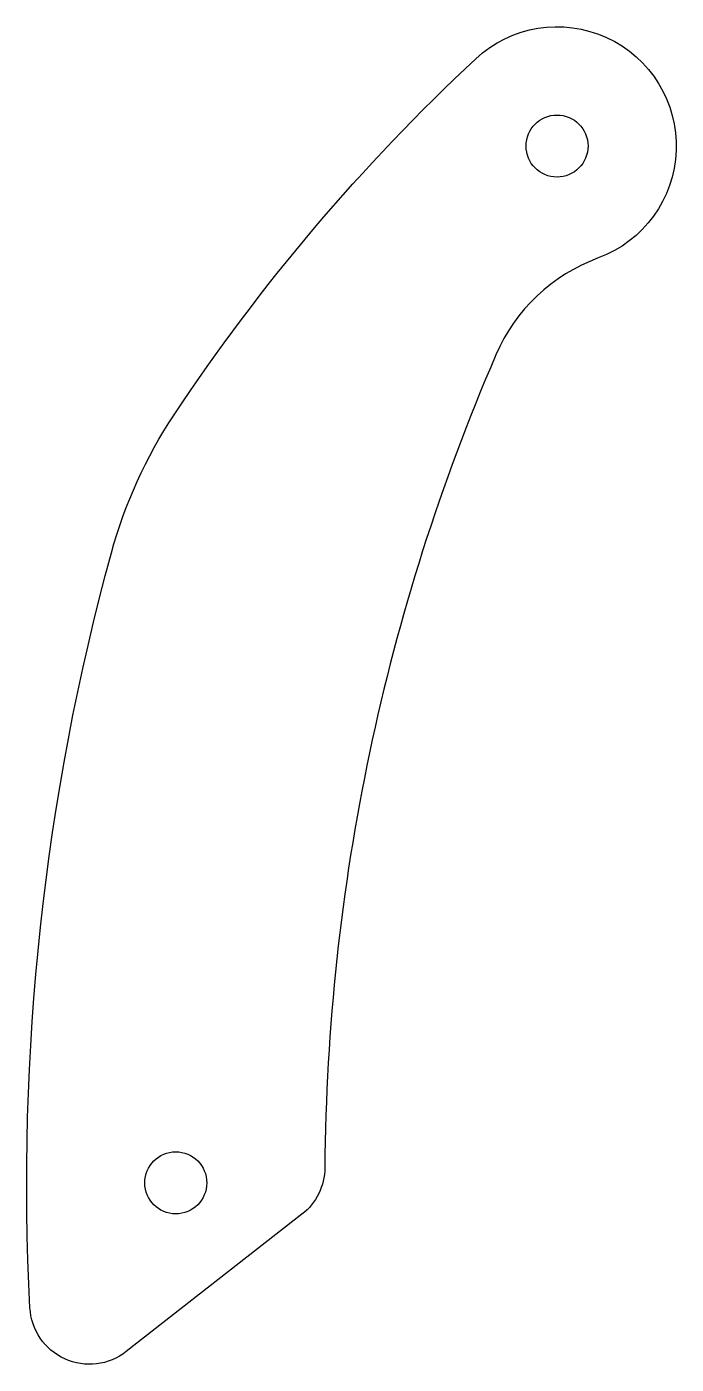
# Model space of a CAD drawing. Header units: inches. Extents: x 2.91 to 5.64, y 16.1 to 21.7.
import ezdxf

# ---------------------------------------------------------------- set-up
doc = ezdxf.new("R2010")
doc.units = ezdxf.units.IN
doc.layers.get('0').update_dxf_attribs({"linetype": 'CONTINUOUS'})

msp = doc.modelspace()

# ---------------------------------------------------------------- linework, layer by layer
msp.add_lwpolyline([(3.3283, 16.1515, -0.606815), (2.9247, 16.3354, -0.080066), (3.2659, 19.4993, -0.079897), (3.5288, 20.0775, -0.05861), (4.7941, 21.57, -1.221659), (5.3079, 20.7351, 0.205394), (4.8785, 20.3287, 0.10046), (4.1613, 16.9224, -0.228954), (4.0652, 16.7272)], format="xyb", close=True)
for centre in [(5.1351, 21.2043), (3.536, 16.8588)]:
    msp.add_circle(centre, 0.13)

doc.saveas('drawing.dxf')
